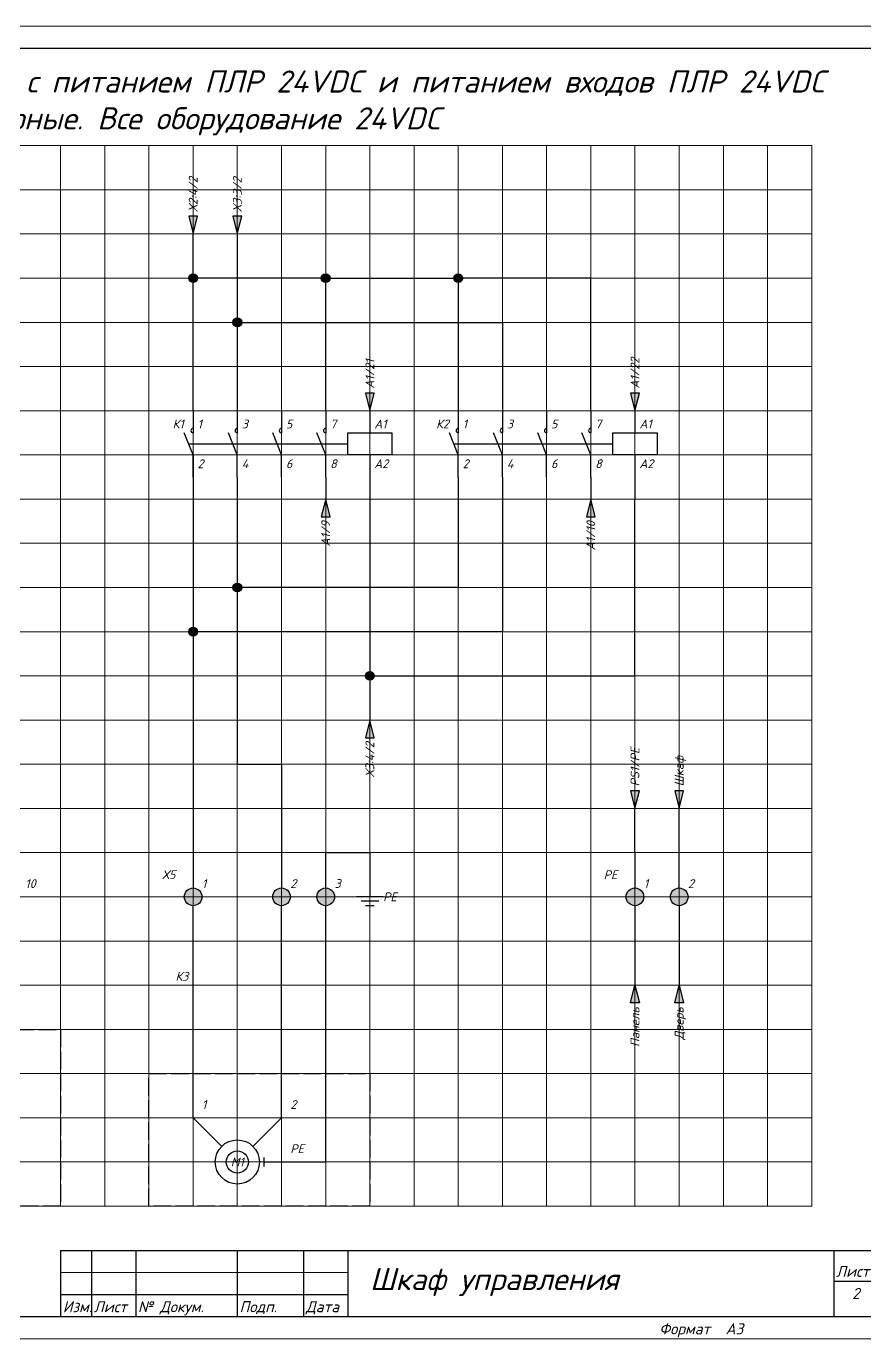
# Model space of a CAD drawing. Header units: millimetres. Extents: x 0 to 53000, y -591 to 24400.
# Drawn here: x 21242.2 to 21432, y 12803 to 13100 of the extents above; entities that cross this region are included whole.
import ezdxf
from ezdxf.enums import TextEntityAlignment as Align

# ---------------------------------------------------------------- set-up
doc = ezdxf.new("R2010")
doc.units = ezdxf.units.MM
doc.linetypes.add('Ш4х1_Гост_ЕСКД', pattern=[5, 4, -1])
for name, color, linetype, lineweight in [('4', 4, 'Continuous', 15), ('Основная', 7, 'Continuous', 30), ('Тонкая для кабелей', 7, 'Continuous', 15), ('Штриховая', 7, 'Ш4х1_Гост_ЕСКД', 30)]:
    doc.layers.add(name, color=color, linetype=linetype, lineweight=lineweight)
doc.layers.add('Привязки', color=2, linetype='Continuous', lineweight=0, plot=False, transparency=0.8)
doc.layers.add('рамка', color=253, linetype='Continuous', lineweight=5, transparency=0.8)
doc.styles.add('текст', font='isocpeui.ttf')

# ---------------------------------------------------------------- blocks, each defined once
blk = doc.blocks.new('*U434')
at = {"layer": 'Привязки'}
blk.add_line((350, 1300), (-1850, 1300), dxfattribs=at)
blk = doc.blocks.new('*U435')
at = {"layer": 'Привязки', "color": 0, "linetype": 'ByBlock', "lineweight": -2, "transparency": 16777216}
blk.add_blockref('*U434', (14100, 0), dxfattribs=at)
blk = doc.blocks.new('*U110')
for p, q in [((230, 20), (415, 20)), ((230, 20), (230, 5)), ((237, 20), (237, 5)), ((247, 20), (247, 5)), ((270, 20), (270, 5)), ((285, 20), (285, 5)), ((295, 20), (295, 5)), ((405, 20), (405, 5)), ((405, 13), (415, 13)), ((230, 10), (295, 10)), ((230, 5), (295, 5))]:
    blk.add_line(p, q)
blk.add_lwpolyline([(20, 5), (415, 5), (415, 292), (20, 292)], close=True)
at = {"layer": '4'}
blk.add_line((230, 15), (295, 15), dxfattribs=at)
at = {"layer": 'Привязки'}
blk.add_lwpolyline([(0, 0), (420, 0), (420, 297), (0, 297)], close=True, dxfattribs=at)
at = {"layer": 'рамка'}
blk.add_lwpolyline([(0, 297), (420, 297), (420, 0), (0, 0)], close=True, dxfattribs=at)
at = {"style": 'текст'}
for s, p in [('Лист', (405.5, 14)), ('Изм.', (230.5, 6)), ('Лист', (237.5, 6)), ('№ Докум.', (247.5, 6)), ('Подп.', (270.5, 6)), ('Дата', (285.5, 6)), ('Формат', (365.5, 1)), ('А3', (380.5, 1))]:
    blk.add_text(s, height=2.5, dxfattribs=at).set_placement(p)
for tag, p, height in [('12', (90, 292), 0.00000373), ('13', (90, 292), 0.00000373), ('27', (90, 292), 0.00000522), ('29', (105, 249), 3.5), ('ИЗМ2', (230.5, 16), 2.5), ('ЛИСТИЗМ2', (237.5, 16), 2.5), ('№ДОКУМИЗМ2', (247.5, 16), 2.5), ('28', (415, 20), 0.0000438), ('ОБОЗНАЧЕНИЕ', (300, 11), 5), ('ИЗМ1', (230.5, 11), 2.5), ('ЛИСТИЗМ1', (237.5, 11), 2.5), ('№ДОКУМИЗМ1', (247.5, 11), 2.5), ('ПОДПИЗМ1', (270.5, 11), 2.5), ('ДАТАИЗМ1', (285.5, 11), 2.5), ('ДАТАНКОНТР', (285.5, 11), 2.5), ('ДАТАУТВ', (285.5, 6), 2.5), ('РАЗРАБ', (415, 5), 0.0000135), ('ЛИСТОВ', (415, 5), 0.0000135), ('ПРОВ', (415, 5), 0.0000135), ('ТКОНТР', (415, 5), 0.0000135), ('НКОНТР', (415, 5), 0.0000135), ('УТВ', (415, 5), 0.0000135), ('10', (415, 5), 0.0000135), ('11', (415, 5), 0.0000135), ('ПОДПИЗМ2', (415, 5), 0.0000135), ('ДАТАИЗМ2', (415, 5), 0.0000135), ('ИЗМ3', (415, 5), 0.0000135), ('ЛИСТИЗМ3', (415, 5), 0.0000135), ('№ДОКУМИЗМ3', (415, 5), 0.0000135), ('ПОДПИЗМ3', (415, 5), 0.0000135), ('ДАТАИЗМ3', (415, 5), 0.0000135), ('ИЗМ4', (415, 5), 0.0000135), ('ЛИСТИЗМ4', (415, 5), 0.0000135), ('№ДОКУМИЗМ4', (415, 5), 0.0000135), ('ПОДПИЗМ4', (415, 5), 0.0000135), ('ДАТАИЗМ4', (415, 5), 0.0000135), ('ДАТАРАЗРАБ', (415, 5), 0.0000135), ('ДАТАПРОВ', (415, 5), 0.0000135), ('ДАТАТКОНТР', (415, 5), 0.0000135)]:
    blk.add_attdef(tag, p, '', height=height, dxfattribs=at)
for tag, p, height, rotation in [('ОБОЗНАЧЕНИЕ-ВЕРХ', (85, 286), 3.5, 180), ('ПРИМЕНЯЕМОСТЬ', (19, 232.5), 2.5, 90), ('СПРАВ№', (19, 172.5), 2.5, 90), ('ДАТАУЧЁТАДУБЛ', (19, 115.5), 2.5, 90), ('ИНВ№ДУБЛ', (19, 90.5), 2.5, 90), ('ВЗАМИНВ№', (19, 65.5), 2.5, 90), ('ДАТАУЧЁТА', (19, 30.5), 2.5, 90), ('ИНВ№ПОДЛ', (19, 5.5), 2.5, 90)]:
    blk.add_attdef(tag, p, '', height=height, rotation=rotation, dxfattribs=at)
blk.add_attdef('30', text='', height=5, dxfattribs=at).set_placement((355, 34), align=Align.MIDDLE)
for tag, height, p in [('ЛИСТ', 2.5, (410, 9)), ('НАИМЕНОВАНИЕ1', 0.000027, (415, 5)), ('НАИМЕНОВАНИЕ2', 0.0000189, (415, 5)), ('НАИМЕНОВАНИЕ3', 0.0000189, (415, 5)), ('НАИМЕНОВАНИЕ4', 0.0000135, (415, 5)), ('МАССА', 0.0000189, (415, 5)), ('МАСШТАБ', 0.0000189, (415, 5)), ('МАТЕРИАЛ1', 0.0000135, (415, 5)), ('МАТЕРИАЛ2', 0.0000135, (415, 5)), ('МАТЕРИАЛ3', 0.0000135, (415, 5)), ('ПРЕДПРИЯТИЕ1', 0.0000189, (415, 5)), ('ПРЕДПРИЯТИЕ2', 0.0000189, (415, 5)), ('ПРЕДПРИЯТИЕ3', 0.0000189, (415, 5))]:
    blk.add_attdef(tag, text='', height=height, dxfattribs=at).set_placement(p, align=Align.CENTER)
for tag in ['ЛИТЕРА', 'ЛИТЕРА2', 'ЛИТЕРА3']:
    blk.add_attdef(tag, text='', height=0.0000135, dxfattribs=at).set_placement((415, 5), align=Align.RIGHT)
for tag in ['ИНДЕКС', 'ИНДЕКС2', 'ИНДЕКС3']:
    blk.add_attdef(tag, text='', height=0.0000135, dxfattribs=at).set_placement((415, 5), align=Align.TOP_LEFT)

msp = doc.modelspace()

# ---------------------------------------------------------------- hatches: boundary and pattern name
at = {"layer": 'Основная'}
h = msp.add_hatch(color=256, dxfattribs=at)
h.dxf.hatch_style = 1
h.paths.add_polyline_path([(21280, 13053), (21281, 13057), (21280, 13057)])
h.paths.add_polyline_path([(21280, 13053), (21280, 13057), (21279, 13057)])
h = msp.add_hatch(color=256, dxfattribs=at)
h.dxf.hatch_style = 1
h.paths.add_polyline_path([(21290, 13053), (21291, 13057), (21290, 13057)])
h.paths.add_polyline_path([(21290, 13053), (21290, 13057), (21289, 13057)])
h = msp.add_hatch(color=256, dxfattribs=at)
h.dxf.hatch_style = 1
h.paths.add_polyline_path([(21280, 13043), (21280, 13044, -0.414213562), (21281, 13043)])
h.paths.add_polyline_path([(21279, 13043, -0.414213562), (21280, 13044), (21280, 13043)])
h.paths.add_polyline_path([(21281, 13043, -0.414213562), (21280, 13042), (21280, 13043)])
h.paths.add_polyline_path([(21280, 13043), (21280, 13042, -0.414213562), (21279, 13043)])
h = msp.add_hatch(color=256, dxfattribs=at)
h.dxf.hatch_style = 1
h.paths.add_polyline_path([(21310, 13043), (21310, 13044, -0.414213562), (21311, 13043)])
h.paths.add_polyline_path([(21309, 13043, -0.414213562), (21310, 13044), (21310, 13043)])
h.paths.add_polyline_path([(21311, 13043, -0.414213562), (21310, 13042), (21310, 13043)])
h.paths.add_polyline_path([(21310, 13043), (21310, 13042, -0.414213562), (21309, 13043)])
h = msp.add_hatch(color=256, dxfattribs=at)
h.dxf.hatch_style = 1
h.paths.add_polyline_path([(21340, 13043), (21340, 13044, -0.414213562), (21341, 13043)])
h.paths.add_polyline_path([(21339, 13043, -0.414213562), (21340, 13044), (21340, 13043)])
h.paths.add_polyline_path([(21341, 13043, -0.414213562), (21340, 13042), (21340, 13043)])
h.paths.add_polyline_path([(21340, 13043), (21340, 13042, -0.414213562), (21339, 13043)])
h = msp.add_hatch(color=256, dxfattribs=at)
h.dxf.hatch_style = 1
h.paths.add_polyline_path([(21290, 13033), (21290, 13034, -0.414213562), (21291, 13033)])
h.paths.add_polyline_path([(21289, 13033, -0.414213562), (21290, 13034), (21290, 13033)])
h.paths.add_polyline_path([(21291, 13033, -0.414213562), (21290, 13032), (21290, 13033)])
h.paths.add_polyline_path([(21290, 13033), (21290, 13032, -0.414213562), (21289, 13033)])
h = msp.add_hatch(color=256, dxfattribs=at)
h.dxf.hatch_style = 1
h.paths.add_polyline_path([(21320, 13013), (21321, 13017), (21320, 13017)])
h.paths.add_polyline_path([(21320, 13013), (21320, 13017), (21319, 13017)])
h = msp.add_hatch(color=256, dxfattribs=at)
h.dxf.hatch_style = 1
h.paths.add_polyline_path([(21380, 13013), (21381, 13017), (21380, 13017)])
h.paths.add_polyline_path([(21380, 13013), (21380, 13017), (21379, 13017)])
h = msp.add_hatch(color=256, dxfattribs=at)
h.dxf.hatch_style = 1
h.paths.add_polyline_path([(21310, 12993), (21309, 12989), (21310, 12989)])
h.paths.add_polyline_path([(21310, 12993), (21310, 12989), (21311, 12989)])
h = msp.add_hatch(color=256, dxfattribs=at)
h.dxf.hatch_style = 1
h.paths.add_polyline_path([(21370, 12993), (21369, 12989), (21370, 12989)])
h.paths.add_polyline_path([(21370, 12993), (21370, 12989), (21371, 12989)])
h = msp.add_hatch(color=256, dxfattribs=at)
h.dxf.hatch_style = 1
h.paths.add_polyline_path([(21290, 12973), (21290, 12974, -0.414213562), (21291, 12973)])
h.paths.add_polyline_path([(21289, 12973, -0.414213562), (21290, 12974), (21290, 12973)])
h.paths.add_polyline_path([(21291, 12973, -0.414213562), (21290, 12972), (21290, 12973)])
h.paths.add_polyline_path([(21290, 12973), (21290, 12972, -0.414213562), (21289, 12973)])
h = msp.add_hatch(color=256, dxfattribs=at)
h.dxf.hatch_style = 1
h.paths.add_polyline_path([(21280, 12963), (21280, 12964, -0.414213562), (21281, 12963)])
h.paths.add_polyline_path([(21279, 12963, -0.414213562), (21280, 12964), (21280, 12963)])
h.paths.add_polyline_path([(21281, 12963, -0.414213562), (21280, 12962), (21280, 12963)])
h.paths.add_polyline_path([(21280, 12963), (21280, 12962, -0.414213562), (21279, 12963)])
h = msp.add_hatch(color=256, dxfattribs=at)
h.dxf.hatch_style = 1
h.paths.add_polyline_path([(21320, 12953), (21320, 12954, -0.414213562), (21321, 12953)])
h.paths.add_polyline_path([(21319, 12953, -0.414213562), (21320, 12954), (21320, 12953)])
h.paths.add_polyline_path([(21321, 12953, -0.414213562), (21320, 12952), (21320, 12953)])
h.paths.add_polyline_path([(21320, 12953), (21320, 12952, -0.414213562), (21319, 12953)])
h = msp.add_hatch(color=256, dxfattribs=at)
h.dxf.hatch_style = 1
h.paths.add_polyline_path([(21320, 12943), (21319, 12939), (21320, 12939)])
h.paths.add_polyline_path([(21320, 12943), (21320, 12939), (21321, 12939)])
h = msp.add_hatch(color=256, dxfattribs=at)
h.dxf.hatch_style = 1
h.paths.add_polyline_path([(21380, 12923), (21381, 12927), (21380, 12927)])
h.paths.add_polyline_path([(21380, 12923), (21380, 12927), (21379, 12927)])
h = msp.add_hatch(color=256, dxfattribs=at)
h.dxf.hatch_style = 1
h.paths.add_polyline_path([(21390, 12923), (21391, 12927), (21390, 12927)])
h.paths.add_polyline_path([(21390, 12923), (21390, 12927), (21389, 12927)])
at = {"layer": 'Основная', "true_color": 0x939598}
h = msp.add_hatch(color=252, dxfattribs=at)
h.dxf.hatch_style = 1
h.paths.add_polyline_path([(21278, 12903, 1), (21282, 12903, 1)])
at = {"layer": 'Основная', "true_color": 0x22346e}
h = msp.add_hatch(color=159, dxfattribs=at)
h.dxf.hatch_style = 1
h.paths.add_polyline_path([(21298, 12903, 1), (21302, 12903, 1)])
at = {"layer": 'Основная'}
h = msp.add_hatch(color=256, dxfattribs=at)
h.dxf.hatch_style = 1
h.set_gradient(color1=(19, 103, 52), color2=(200, 201, 45))
h.paths.add_polyline_path([(21308, 12903, 1), (21312, 12903, 1)])
h = msp.add_hatch(color=256, dxfattribs=at)
h.dxf.hatch_style = 1
h.set_gradient(color1=(19, 103, 52), color2=(200, 201, 45))
h.paths.add_polyline_path([(21378, 12903, 1), (21382, 12903, 1)])
h = msp.add_hatch(color=256, dxfattribs=at)
h.dxf.hatch_style = 1
h.set_gradient(color1=(19, 103, 52), color2=(200, 201, 45))
h.paths.add_polyline_path([(21388, 12903, 1), (21392, 12903, 1)])
h = msp.add_hatch(color=256, dxfattribs=at)
h.dxf.hatch_style = 1
h.paths.add_polyline_path([(21380, 12883), (21381, 12879), (21380, 12879)])
h.paths.add_polyline_path([(21380, 12883), (21380, 12879), (21379, 12879)])
h = msp.add_hatch(color=256, dxfattribs=at)
h.dxf.hatch_style = 1
h.paths.add_polyline_path([(21390, 12883), (21391, 12879), (21390, 12879)])
h.paths.add_polyline_path([(21390, 12883), (21390, 12879), (21389, 12879)])

# ---------------------------------------------------------------- linework, layer by layer
for p, q in [((21279, 13057), (21280, 13053)), ((21281, 13057), (21279, 13057)), ((21280, 13053), (21281, 13057)), ((21289, 13057), (21290, 13053)), ((21291, 13057), (21289, 13057)), ((21290, 13053), (21291, 13057)), ((21280, 13013), (21280, 13053)), ((21290, 13053), (21290, 13013)), ((21310, 13043), (21280, 13043)), ((21310, 13013), (21310, 13043)), ((21310, 13043), (21340, 13043)), ((21370, 13043), (21340, 13043)), ((21340, 13043), (21340, 13013)), ((21370, 13013), (21370, 13043)), ((21290, 13033), (21350, 13033)), ((21350, 13033), (21350, 13013)), ((21319, 13017), (21320, 13013)), ((21321, 13017), (21319, 13017)), ((21320, 13013), (21321, 13017)), ((21379, 13017), (21380, 13013)), ((21381, 13017), (21379, 13017)), ((21380, 13013), (21381, 13017)), ((21280, 13013), (21280, 13008)), ((21290, 13013), (21290, 13008)), ((21300, 13013), (21300, 13008)), ((21310, 13013), (21310, 13008)), ((21320, 13012.99851), (21320, 13007.99851)), ((21340, 13013), (21340, 13008)), ((21350, 13013), (21350, 13008)), ((21360, 13013), (21360, 13008)), ((21370, 13013), (21370, 13008)), ((21380, 13012.99851), (21380, 13007.99851)), ((21280, 13003), (21278, 13008)), ((21290, 13003), (21288, 13008)), ((21300, 13003), (21298, 13008)), ((21310, 13003), (21308, 13008)), ((21315, 13007.99851), (21325, 13007.99851)), ((21315, 13002.99851), (21315, 13007.99851)), ((21325, 13007.99851), (21325, 13002.99851)), ((21340, 13003), (21338, 13008)), ((21350, 13003), (21348, 13008)), ((21360, 13003), (21358, 13008)), ((21370, 13003), (21368, 13008)), ((21375, 13007.99851), (21385, 13007.99851)), ((21375, 13002.99851), (21375, 13007.99851)), ((21385, 13007.99851), (21385, 13002.99851)), ((21279.00059, 13005.49851), (21315, 13005.49851)), ((21280, 12998), (21280, 13003)), ((21280, 13003), (21280, 12905)), ((21290, 12998), (21290, 13003)), ((21300, 12998), (21300, 13003)), ((21310, 12998), (21310, 13003)), ((21325, 13002.99851), (21315, 13002.99851)), ((21320, 13003), (21320, 12998)), ((21339.00059, 13005.49851), (21375, 13005.49851)), ((21340, 12998), (21340, 13003)), ((21350, 12998), (21350, 13003)), ((21360, 12998), (21360, 13003)), ((21370, 12998), (21370, 13003)), ((21385, 13002.99851), (21375, 13002.99851)), ((21380, 13003), (21380, 12998)), ((21280, 12998), (21280, 12993)), ((21290, 12998), (21290, 12933)), ((21310, 12998), (21310, 12993)), ((21320, 12998), (21320, 12943)), ((21340, 12998), (21340, 12993)), ((21350, 12998), (21350, 12963)), ((21370, 12998), (21370, 12993)), ((21380, 12998), (21380, 12993)), ((21310, 12993), (21309, 12989)), ((21311, 12989), (21310, 12993)), ((21340, 12993), (21340, 12973)), ((21370, 12993), (21369, 12989)), ((21371, 12989), (21370, 12993)), ((21380, 12953), (21380, 12993)), ((21309, 12989), (21311, 12989)), ((21369, 12989), (21371, 12989)), ((21340, 12973), (21290, 12973)), ((21350, 12963), (21280, 12963)), ((21320, 12953), (21380, 12953)), ((21320, 12943), (21319, 12939)), ((21321, 12939), (21320, 12943)), ((21319, 12939), (21321, 12939)), ((21290, 12933), (21300, 12933)), ((21300, 12933), (21300, 12905)), ((21379, 12927), (21380, 12923)), ((21381, 12927), (21379, 12927)), ((21380, 12923), (21381, 12927)), ((21389, 12927), (21390, 12923)), ((21391, 12927), (21389, 12927)), ((21390, 12923), (21391, 12927)), ((21380, 12913), (21380, 12923)), ((21390, 12913), (21390, 12923)), ((21310, 12905), (21310, 12913)), ((21310, 12913), (21320, 12913)), ((21320, 12913), (21320, 12903)), ((21380, 12913), (21380, 12905)), ((21390, 12905), (21390, 12913)), ((21323, 12903), (21317, 12903)), ((21322, 12902), (21318, 12902)), ((21280, 12863), (21280, 12901)), ((21300, 12863), (21300, 12901)), ((21310, 12863), (21310, 12901)), ((21321, 12901), (21319, 12901)), ((21380, 12901), (21380, 12893)), ((21390, 12901), (21390, 12893)), ((21380, 12893), (21380, 12883)), ((21390, 12893), (21390, 12883)), ((21379, 12879), (21380, 12883)), ((21380, 12883), (21381, 12879)), ((21389, 12879), (21390, 12883)), ((21390, 12883), (21391, 12879)), ((21381, 12879), (21379, 12879)), ((21391, 12879), (21389, 12879)), ((21280, 12853), (21280, 12863)), ((21300, 12853), (21300, 12863)), ((21310, 12843), (21310, 12863)), ((21286.46447, 12846.53553), (21280, 12853)), ((21293.53553, 12846.53553), (21300, 12853)), ((21296, 12844), (21296, 12842)), ((21296, 12843), (21300, 12843)), ((21300, 12843), (21310, 12843))]:
    msp.add_line(p, q, dxfattribs=at)
for centre, radius in [((21280, 13043), 1), ((21310, 13043), 1), ((21340, 13043), 1), ((21290, 13033), 1), ((21290, 12973), 1), ((21280, 12963), 1), ((21320, 12953), 1), ((21280, 12903), 2), ((21300, 12903), 2), ((21310, 12903), 2), ((21380, 12903), 2), ((21390, 12903), 2), ((21290, 12843), 5), ((21290, 12843), 2.5)]:
    msp.add_circle(centre, radius, dxfattribs=at)
for centre in [(21280, 13008.5), (21290, 13008.5), (21300, 13008.5), (21310, 13008.5), (21340, 13008.5), (21350, 13008.5), (21360, 13008.5), (21370, 13008.5)]:
    msp.add_arc(centre, 0.5, 90, 270, dxfattribs=at)
at = {"layer": 'Привязки'}
for p, q in [((21050, 13073), (21420, 13073)), ((21250, 13073), (21250, 12833)), ((21260, 13073), (21260, 12833)), ((21270, 13073), (21270, 12833)), ((21280, 13073), (21280, 12833)), ((21290, 13073), (21290, 12833)), ((21300, 13073), (21300, 12833)), ((21310, 13073), (21310, 12833)), ((21320, 13073), (21320, 12833)), ((21330, 13073), (21330, 12833)), ((21340, 13073), (21340, 12833)), ((21350, 13073), (21350, 12833)), ((21360, 13073), (21360, 12833)), ((21370, 13073), (21370, 12833)), ((21380, 13073), (21380, 12833)), ((21390, 13073), (21390, 12833)), ((21400, 13073), (21400, 12833)), ((21410, 13073), (21410, 12833)), ((21420, 13073), (21420, 12833)), ((21050, 13063), (21420, 13063)), ((21050, 13053), (21420, 13053)), ((21050, 13043), (21420, 13043)), ((21050, 13033), (21420, 13033)), ((21050, 13023), (21420, 13023)), ((21050, 13013), (21420, 13013)), ((21050, 13003), (21420, 13003)), ((21050, 12993), (21420, 12993)), ((21050, 12983), (21420, 12983)), ((21050, 12973), (21420, 12973)), ((21050, 12963), (21420, 12963)), ((21050, 12953), (21420, 12953)), ((21050, 12943), (21420, 12943)), ((21050, 12933), (21420, 12933)), ((21050, 12923), (21420, 12923)), ((21050, 12913), (21420, 12913)), ((21050, 12903), (21420, 12903)), ((21050, 12893), (21420, 12893)), ((21050, 12883), (21420, 12883)), ((21050, 12873), (21420, 12873)), ((21050, 12863), (21420, 12863)), ((21050, 12853), (21420, 12853)), ((21050, 12843), (21420, 12843)), ((21420, 12833), (21240, 12833))]:
    msp.add_line(p, q, dxfattribs=at)
at = {"layer": 'Тонкая для кабелей'}
msp.add_line((21312, 12883), (21276, 12883), dxfattribs=at)
at = {"layer": 'Штриховая'}
for p, q in [((21100, 12873), (21250, 12873)), ((21250, 12873), (21250, 12833)), ((21270, 12863), (21320, 12863)), ((21270, 12833), (21270, 12863)), ((21320, 12863), (21320, 12833)), ((21250, 12833), (21100, 12833)), ((21320, 12833), (21270, 12833))]:
    msp.add_line(p, q, dxfattribs=at)

# ---------------------------------------------------------------- block references
ref = msp.add_blockref('*U110', (21020, 12803))
ref.add_attrib('ОБОЗНАЧЕНИЕ', 'Шкаф управления', (21320, 12814), dxfattribs={"height": 5, "style": 'текст'})
ref.add_attrib('ЛИСТ', '2', dxfattribs={"height": 2.5, "style": 'текст'}).set_placement((21430, 12812), align=Align.CENTER)
at = {"layer": 'Привязки'}
msp.add_blockref('*U435', (8350, 11800), dxfattribs=at)

# ---------------------------------------------------------------- texts
at = {"layer": 'Основная', "style": 'текст'}
for s, width, heights, insert, char_height, attachment_point in [('Принципиальная электрическая схема с питанием ПЛР 24VDC и питанием входов ПЛР 24VDC\\PВыходы парные. Все оборудование 24VDC', 333.9398066, [15.99579], (21270.0003, 13089.99996), 5, 2), ('К1', 5.8793103, [0], (21277.87931, 13009), 2, 9), ('1', 3, [0], (21281, 13009), 2, 7), ('3', 3, [0], (21291, 13009), 2, 7), ('5', 3, [0], (21301, 13009), 2, 7), ('7', 3, [0], (21311, 13009), 2, 7), ('А1', 3, [0], (21321, 13008.99851), 2, 7), ('К2', 5.8793103, [0], (21337.87931, 13009), 2, 9), ('1', 3, [0], (21341, 13009), 2, 7), ('3', 3, [0], (21351, 13009), 2, 7), ('5', 3, [0], (21361, 13009), 2, 7), ('7', 3, [0], (21371, 13009), 2, 7), ('А1', 3, [0], (21381, 13008.99851), 2, 7), ('2', 3, [0], (21281, 13000), 2, 7), ('4', 3, [0], (21291, 13000), 2, 7), ('6', 3, [0], (21301, 13000), 2, 7), ('8', 3, [0], (21311, 13000), 2, 7), ('А2', 3, [0], (21321, 12999.99851), 2, 7), ('2', 3, [0], (21341, 13000), 2, 7), ('4', 3, [0], (21351, 13000), 2, 7), ('6', 3, [0], (21361, 13000), 2, 7), ('8', 3, [0], (21371, 13000), 2, 7), ('А2', 3, [0], (21381, 12999.99851), 2, 7), ('Х5', 10, [2], (21276, 12907), 2, 9), ('PE', 10, [0], (21376, 12907), 2, 9), ('10', 3, [0], (21242, 12905), 2, 7), ('1', 3, [0], (21282, 12905), 2, 7), ('2', 3, [0], (21302, 12905), 2, 7), ('3', 3, [0], (21312, 12905), 2, 7), ('1', 3, [0], (21382, 12905), 2, 7), ('2', 3, [0], (21392, 12905), 2, 7), ('PE', 5, [0], (21323, 12903), 2, 4), ('1', 3, [0], (21282, 12855), 2, 7), ('2', 3, [0], (21302, 12855), 2, 7), ('PE', 3, [0], (21302, 12845), 2, 7), ('M1', 3, [0], (21290, 12843), 2, 5)]:
    msp.add_mtext_dynamic_manual_height_columns(s, width=width, gutter_width=200, heights=heights, dxfattribs=dict(at, insert=insert, char_height=char_height, attachment_point=attachment_point))
at = {"layer": 'Основная', "char_height": 2, "rotation": 90, "style": 'текст'}
for s, width, heights, insert, attachment_point in [('Х2:4/2', 5.8793103, [0], (21279, 13058), 1), ('Х3:3/2', 5.8793103, [0], (21289, 13058), 1), ('А1/21', 5.8793103, [0], (21319, 13018), 1), ('А1/22', 5.8793103, [0], (21379, 13018), 1), ('А1/9', 5.7448255, [2], (21311, 12988), 9), ('А1/10', 5.8793103, [2], (21371, 12988), 9), ('Х3:4/2', 5.7448255, [2], (21321, 12938), 9), ('PS1/PE', 5.8793103, [0], (21379, 12928), 1), ('Шкаф', 27.893353, [0], (21389, 12928), 1), ('Панель', 27.893353, [0], (21379, 12878), 3), ('Дверь', 27.893353, [0], (21389, 12878), 3)]:
    msp.add_mtext_dynamic_manual_height_columns(s, width=width, gutter_width=200, heights=heights, dxfattribs=dict(at, insert=insert, attachment_point=attachment_point))
at = {"layer": 'Тонкая для кабелей', "insert": (21276, 12884), "char_height": 2, "attachment_point": 7, "style": 'текст'}
msp.add_mtext_dynamic_manual_height_columns('\\pxt2;К3', width=10, gutter_width=200, heights=[0], dxfattribs=at)

doc.saveas('drawing.dxf')
